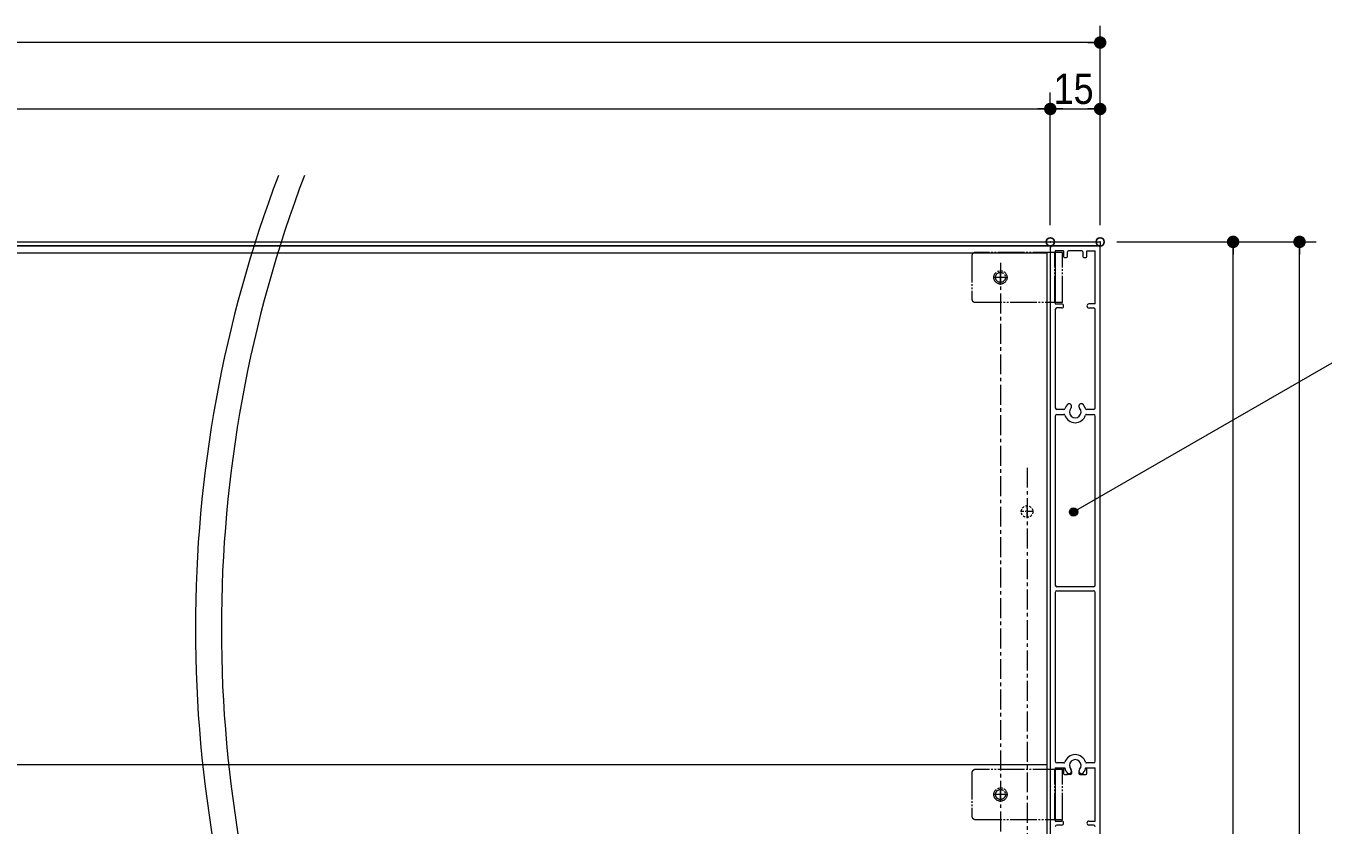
# Model space of a CAD drawing. Units: millimetres, scale not verified. Extents: x -1516 to 1516, y -761 to 761.
# Drawn here: x -387.1 to 3.2, y 93.8 to 334.3 of the extents above; entities that cross this region are included whole.
import ezdxf
from ezdxf.enums import TextEntityAlignment as Align

# ---------------------------------------------------------------- set-up
doc = ezdxf.new("R2010")
doc.units = ezdxf.units.MM
doc.header["$LTSCALE"] = 5
doc.header["$PDMODE"] = 32
doc.header["$PDSIZE"] = 2.5
for name, pattern in [('USER1', [2.91, 1.76, -0.4, 0.35, -0.4]), ('USER2', [1.11, 0.71, -0.4]), ('USER3', [10.5, 8, -0.5, 0.5, -0.5, 0.5, -0.5]), ('USER4', [9.172222, 5.997222, -1.058333, 1.058333, -1.058333])]:
    doc.linetypes.add(name, pattern=pattern)
for name, color, linetype, lineweight in [('0-0_2寸法-3', 7, 'Continuous', 15), ('0-1_3一般', 7, 'Continuous', 15), ('0-3_2寸法-1', 7, 'Continuous', 15), ('0-4_0', 7, 'Continuous', 25)]:
    doc.layers.add(name, color=color, linetype=linetype, lineweight=lineweight)
doc.layers.add('0-5_Defpoints', color=7, linetype='Continuous')
doc.styles.add('ＭＳ Ｐゴシック', font='')
doc.styles.get('ＭＳ Ｐゴシック').set_extended_font_data('MS PGothic')

# ---------------------------------------------------------------- blocks, each defined once
blk = doc.blocks.new('グループ-17')
at = {"layer": '0-1_3一般', "linetype": 'USER3'}
for p, q in [((1853.5, 1330.5), (1727, 1330.5)), ((1847, 1255.5), (1847, 1330.5)), ((1858.5, 1330.5), (1853.5, 1330.5)), ((1858.5, 1255.5), (1858.5, 1330.5)), ((1722, 1325.5), (1722, 1260.5)), ((1776, 1293), (1754, 1293)), ((1765, 1282), (1765, 1304)), ((1727, 1255.5), (1853.5, 1255.5)), ((1853.5, 1255.5), (1858.5, 1255.5)), ((1722, 547.25), (1722, 482.25)), ((1853.5, 552.25), (1727, 552.25)), ((1847, 477.25), (1847, 552.25)), ((1776, 514.75), (1754, 514.75)), ((1765, 503.75), (1765, 525.75)), ((1727, 477.25), (1853.5, 477.25))]:
    blk.add_line(p, q, dxfattribs=at)
blk.add_lwpolyline([(1853.5, 477.25), (1858.5, 477.25), (1858.5, 552.25), (1853.5, 552.25)], dxfattribs=at)
for centre, radius in [((1765, 1293), 10), ((1765, 1293), 7.5), ((1765, 514.75), 10), ((1765, 514.75), 7.5)]:
    blk.add_circle(centre, radius, dxfattribs=at)
for centre, start, end in [((1727, 1325.5), 90, 180), ((1727, 1260.5), 180, 270), ((1727, 547.25), 90, 180), ((1727, 482.25), 180, 270)]:
    blk.add_arc(centre, 5, start, end, dxfattribs=at)
blk = doc.blocks.new('グループ-18')
at = {"layer": '0-1_3一般'}
for p, q in [((1840, 1338), (1840, 310)), ((1912.5, 1340.5), (1842.5, 1340.5)), ((1860, 1333), (1847.5, 1333)), ((1847.5, 1333), (1847.5, 1253)), ((1860, 1333), (1860, 1324.5)), ((1866, 1324.5), (1866, 1331.5)), ((1887.5, 1333), (1867.5, 1333)), ((1889, 1331.5), (1889, 1324.5)), ((1895, 1324.5), (1895, 1333)), ((1895, 1333), (1907.5, 1333)), ((1907.5, 1253), (1907.5, 1333)), ((1915, 374), (1915, 1338)), ((1861.5, 1323), (1864.5, 1323)), ((1890.5, 1323), (1893.5, 1323)), ((1847.5, 1253), (1857, 1253)), ((1907.5, 1253), (1898, 1253)), ((1847.5, 1244.5), (1847.5, 1096.75)), ((1857, 1247), (1850, 1247)), ((1898, 1247), (1905, 1247)), ((1907.5, 1096.75), (1907.5, 1244.5)), ((1860.54, 1094.25), (1850, 1094.25)), ((1905, 1094.25), (1894.46, 1094.25)), ((1847.5, 1084.25), (1847.5, 830)), ((1850, 1086.75), (1860.54, 1086.75)), ((1894.46, 1086.75), (1905, 1086.75)), ((1907.5, 830), (1907.5, 1084.25)), ((1905, 827.5), (1850, 827.5)), ((1850, 821.5), (1905, 821.5)), ((1847.5, 819), (1847.5, 564.75)), ((1907.5, 564.75), (1907.5, 819)), ((1847.5, 554.75), (1847.5, 474.75)), ((1847.5, 554.75), (1860, 554.75)), ((1860.54, 562.25), (1850, 562.25)), ((1860, 554.75), (1860, 546.25)), ((1871.98, 550.02), (1871.98, 546.25)), ((1883.02, 550.02), (1883.02, 546.25)), ((1905, 562.25), (1894.46, 562.25)), ((1895, 554.75), (1907.5, 554.75)), ((1895, 546.25), (1895, 554.75)), ((1907.5, 474.75), (1907.5, 554.75)), ((1861.5, 544.75), (1866, 544.75)), ((1870.48, 544.75), (1866, 544.75)), ((1884.52, 544.75), (1889, 544.75)), ((1889, 544.75), (1893.5, 544.75)), ((1847.5, 474.75), (1857, 474.75)), ((1857, 468.75), (1850, 468.75)), ((1898, 474.75), (1907.5, 474.75)), ((1905, 468.75), (1898, 468.75))]:
    blk.add_line(p, q, dxfattribs=at)
at = {"layer": '0-1_3一般', "linetype": 'USER3'}
for p, q in [((1860, 554.75), (1861.69, 554.75)), ((1866, 544.75), (1866, 547.02)), ((1889, 547.02), (1889, 544.75)), ((1893.31, 554.75), (1895, 554.75))]:
    blk.add_line(p, q, dxfattribs=at)
at = {"layer": '0-1_3一般'}
for centre, radius, start, end in [((1842.5, 1338), 2.5, 90, 180), ((1867.5, 1331.5), 1.5, 90, 180), ((1887.5, 1331.5), 1.5, 0, 90), ((1912.5, 1338), 2.5, 0, 90), ((1861.5, 1324.5), 1.5, 180, 270), ((1864.5, 1324.5), 1.5, 270, 0), ((1890.5, 1324.5), 1.5, 180, 270), ((1893.5, 1324.5), 1.5, 270, 0), ((1857, 1250), 3, 0, 90), ((1857, 1250), 3, 270, 0), ((1898, 1250), 3, 90, 180), ((1898, 1250), 3, 180, 270), ((1850, 1244.5), 2.5, 90, 180), ((1905, 1244.5), 2.5, 0, 90), ((1850, 1096.75), 2.5, 180, 270), ((1860.54, 1095.75), 1.5, 270, 342.79601), ((1877.5, 1090.5), 16.25, 130.5698, 162.79601), ((1867.98, 1098.98), 4, 318.28389, 105.23813), ((1877.5, 1090.5), 8.75, 138.28389, 41.71611), ((1887.02, 1098.98), 4, 74.76187, 221.71611), ((1877.5, 1090.5), 16.25, 17.20399, 49.4302), ((1894.46, 1095.75), 1.5, 197.20399, 270), ((1905, 1096.75), 2.5, 270, 0), ((1850, 1084.25), 2.5, 90, 180), ((1860.54, 1085.25), 1.5, 17.20399, 90), ((1877.5, 1090.5), 16.25, 197.20399, 342.79601), ((1894.46, 1085.25), 1.5, 90, 162.79601), ((1905, 1084.25), 2.5, 0, 90), ((1850, 830), 2.5, 180, 270), ((1850, 819), 2.5, 90, 180), ((1905, 830), 2.5, 270, 0), ((1905, 819), 2.5, 0, 90), ((1877.5, 558.5), 16.25, 17.20399, 162.79601), ((1877.5, 558.5), 8.75, 318.28389, 221.71611), ((1850, 564.75), 2.5, 180, 270), ((1860.54, 563.75), 1.5, 270, 342.79601), ((1867.98, 550.02), 4, 0, 41.71611), ((1887.02, 550.02), 4, 138.28389, 180), ((1894.46, 563.75), 1.5, 197.20399, 270), ((1905, 564.75), 2.5, 270, 0), ((1861.5, 546.25), 1.5, 180, 270), ((1870.48, 546.25), 1.5, 270, 0), ((1884.52, 546.25), 1.5, 180, 270), ((1893.5, 546.25), 1.5, 270, 0), ((1850, 466.25), 2.5, 90, 180), ((1857, 471.75), 3, 0, 90), ((1857, 471.75), 3, 270, 0), ((1898, 471.75), 3, 90, 180), ((1898, 471.75), 3, 180, 270), ((1905, 466.25), 2.5, 0, 90)]:
    blk.add_arc(centre, radius, start, end, dxfattribs=at)
at = {"layer": '0-1_3一般', "linetype": 'USER3'}
for centre, radius, start, end in [((1877.5, 558.5), 16.25, 193.34236, 224.95254), ((1877.5, 558.5), 16.25, 224.95254, 229.4302), ((1867.98, 550.02), 4, 254.76187, 0), ((1887.02, 550.02), 4, 180, 285.23813), ((1877.5, 558.5), 16.25, 310.5698, 315.04746), ((1877.5, 558.5), 16.25, 315.04746, 346.65764)]:
    blk.add_arc(centre, radius, start, end, dxfattribs=at)
blk = doc.blocks.new('グループ-21')
at = {"layer": '0-1_3一般'}
for p, q in [((-2050.28, 1346.5), (1915.02, 1346.5)), ((1915.02, 1340.5), (-2050.28, 1340.5)), ((-1975, 1340.5), (1840, 1340.5)), ((1835, 1330), (1835, 560)), ((1842.5, 1340.5), (1912.5, 1340.5)), ((1842.5, 1340.5), (1912.5, 1340.5)), ((1915.02, 1346.5), (1915.02, 1340.5))]:
    blk.add_line(p, q, dxfattribs=at)
at = {"layer": '0-1_3一般', "linetype": 'USER4'}
blk.add_line((1805, 1006.65), (1805, -343.35), dxfattribs=at)
at = {"layer": '0-1_3一般', "linetype": 'USER1'}
for p, q in [((1814.63, 940.5), (1795.38, 940.5)), ((1805, 930.88), (1805, 950.13))]:
    blk.add_line(p, q, dxfattribs=at)
at = {"layer": '0-1_3一般'}
blk.add_lwpolyline([(-1970, 560), (-1970, 1330), (1835, 1330)], dxfattribs=at)
blk.add_lwpolyline([(-1970, 560), (1835, 560), (1835, -210), (-1970, -210)], close=True, dxfattribs=at)
at = {"layer": '0-1_3一般', "linetype": 'USER2'}
blk.add_circle((1805, 940.5), 8.75, dxfattribs=at)
blk = doc.blocks.new('グループ-23')
at = {"layer": '0-1_3一般'}
for centre, radius, start, end in [((2477.09, 764.49), 1923.47, 159.23274, 200.76726), ((2516.2, 764.49), 1923.47, 159.23274, 200.76726), ((-669.58, -428.76), 1441.85, 339.23274, 20.76726), ((-630.47, -428.76), 1441.85, 339.23274, 20.76726)]:
    blk.add_arc(centre, radius, start, end, dxfattribs=at)
blk = doc.blocks.new('グループ-24')
at = {"layer": '0-1_3一般', "linetype": 'USER4'}
blk.add_line((1765, 1314.78), (1765, -640.22), dxfattribs=at)
at = {"layer": '0-1_3一般'}
for name in ['グループ-23', 'グループ-21', 'グループ-18', 'グループ-17']:
    blk.add_blockref(name, (0, 0), dxfattribs=at)
blk = doc.blocks.new('_Dot')
at = {"layer": '0-4_0'}
blk.add_line((-2.5, 0), (-5, 0), dxfattribs=at)
for points in [[(0, 0), (-2.5, 0), (-2.48, 0.313)], [(0, 0), (-2.48, -0.313), (-2.5, 0)], [(0, 0), (-2.48, 0.313), (-2.421, 0.622)], [(0, 0), (-2.421, -0.622), (-2.48, -0.313)], [(0, 0), (-2.421, 0.622), (-2.324, 0.92)], [(0, 0), (-2.324, -0.92), (-2.421, -0.622)], [(0, 0), (-2.324, 0.92), (-2.191, 1.204)], [(0, 0), (-2.191, -1.204), (-2.324, -0.92)], [(0, 0), (-2.191, 1.204), (-2.023, 1.469)], [(0, 0), (-2.023, -1.469), (-2.191, -1.204)], [(0, 0), (-2.023, 1.469), (-1.822, 1.711)], [(0, 0), (-1.822, -1.711), (-2.023, -1.469)], [(0, 0), (-1.822, 1.711), (-1.594, 1.926)], [(0, 0), (-1.594, -1.926), (-1.822, -1.711)], [(0, 0), (-1.594, 1.926), (-1.34, 2.111)], [(0, 0), (-1.34, -2.111), (-1.594, -1.926)], [(0, 0), (-1.34, 2.111), (-1.064, 2.262)], [(0, 0), (-1.064, -2.262), (-1.34, -2.111)], [(0, 0), (-1.064, 2.262), (-0.773, 2.378)], [(0, 0), (-0.773, -2.378), (-1.064, -2.262)], [(0, 0), (-0.773, 2.378), (-0.468, 2.456)], [(0, 0), (-0.468, -2.456), (-0.773, -2.378)], [(0, 0), (-0.468, 2.456), (-0.157, 2.495)], [(0, 0), (-0.157, -2.495), (-0.468, -2.456)], [(0, 0), (-0.157, 2.495), (0.157, 2.495)], [(0, 0), (0.157, -2.495), (-0.157, -2.495)], [(0, 0), (0.157, 2.495), (0.468, 2.456)], [(0, 0), (0.468, 2.456), (0.773, 2.378)], [(0, 0), (0.773, 2.378), (1.064, 2.262)], [(0, 0), (1.064, 2.262), (1.34, 2.111)], [(0, 0), (1.34, 2.111), (1.594, 1.926)], [(0, 0), (1.594, 1.926), (1.822, 1.711)], [(0, 0), (1.822, 1.711), (2.023, 1.469)], [(0, 0), (2.023, 1.469), (2.191, 1.204)], [(0, 0), (2.191, 1.204), (2.324, 0.92)], [(0, 0), (2.324, 0.92), (2.421, 0.622)], [(0, 0), (2.421, 0.622), (2.48, 0.313)], [(0, 0), (2.48, 0.313), (2.5, 0)], [(0, 0), (0.468, -2.456), (0.157, -2.495)], [(0, 0), (0.773, -2.378), (0.468, -2.456)], [(0, 0), (1.064, -2.262), (0.773, -2.378)], [(0, 0), (1.34, -2.111), (1.064, -2.262)], [(0, 0), (1.594, -1.926), (1.34, -2.111)], [(0, 0), (1.822, -1.711), (1.594, -1.926)], [(0, 0), (2.023, -1.469), (1.822, -1.711)], [(0, 0), (2.191, -1.204), (2.023, -1.469)], [(0, 0), (2.324, -0.92), (2.191, -1.204)], [(0, 0), (2.421, -0.622), (2.324, -0.92)], [(0, 0), (2.48, -0.313), (2.421, -0.622)], [(0, 0), (2.5, 0), (2.48, -0.313)]]:
    blk.add_solid(points, dxfattribs=at)

msp = doc.modelspace()

# ---------------------------------------------------------------- hatches: boundary and pattern name
at = {"layer": '0-0_2寸法-3'}
msp.add_hatch(color=256, dxfattribs=at).paths.add_polyline_path([(-70.623, 188, 1), (-73.127, 188, 1)])

# ---------------------------------------------------------------- linework, layer by layer
msp.add_line((-71.875, 188), (26.125, 244.58), dxfattribs=at)
msp.add_circle((-71.875, 188), 1.252, dxfattribs=at)
at = {"layer": '0-3_2寸法-1'}
for p, q in [((-63.875, 314.3), (-63.875, 334.3)), ((-67.627, 329.3), (-853.123, 329.3)), ((-78.875, 274.3), (-78.875, 314.3)), ((-78.875, 274.3), (-78.875, 314.3)), ((-63.875, 274.3), (-63.875, 314.3)), ((-838.123, 309.3), (-82.627, 309.3)), ((-75.123, 309.3), (-67.627, 309.3)), ((-58.875, 269.3), (-18.875, 269.3)), ((-23.875, -128.448), (-23.875, 265.548)), ((-18.875, 269.3), (1.125, 269.3)), ((-3.875, -165.948), (-3.875, 265.548))]:
    msp.add_line(p, q, dxfattribs=at)
at = {"layer": '0-5_Defpoints'}
for p in [(-78.875, 309.3), (-63.875, 309.3), (-78.875, 269.3), (-63.875, 269.3), (-63.875, 269.3), (-23.875, 269.3), (-3.875, 269.3)]:
    msp.add_point(p, dxfattribs=at)

# ---------------------------------------------------------------- block references
at = {"layer": '0-1_3一般', "xscale": 0.2, "yscale": 0.2}
msp.add_blockref('グループ-24', (-446.875, 0), dxfattribs=at)
at = {"layer": '0-3_2寸法-1', "xscale": 0.7503418, "yscale": 0.7503418}
for p in [(-63.875, 329.3), (-78.875, 309.3), (-63.875, 309.3)]:
    msp.add_blockref('_Dot', p, dxfattribs=at)
for p, rotation in [((-78.875, 309.3), 180), ((-23.875, 269.3), 90), ((-3.875, 269.3), 90)]:
    msp.add_blockref('_Dot', p, dxfattribs=dict(at, rotation=rotation))

# ---------------------------------------------------------------- texts
at = {"layer": '0-3_2寸法-1', "style": 'ＭＳ Ｐゴシック', "width": 0.9}
msp.add_text('15', height=9.164, dxfattribs=at).set_placement((-77.857, 308.06), align=Align.BOTTOM_LEFT)

doc.saveas('drawing.dxf')
